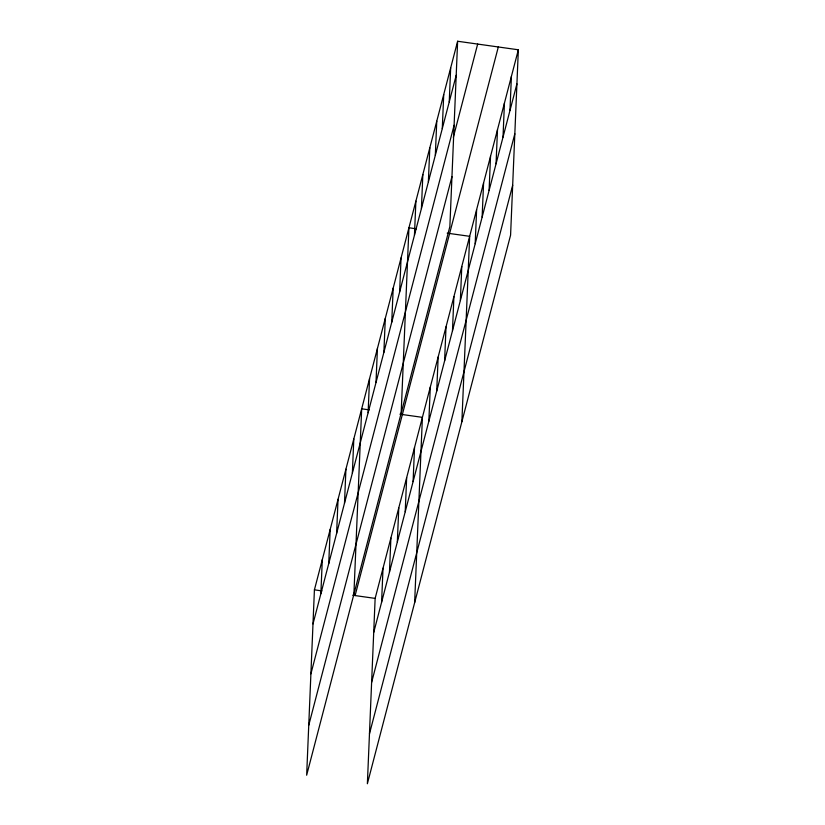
<?xml version="1.0" encoding="UTF-8"?>
<svg xmlns="http://www.w3.org/2000/svg" width="825" height="825" viewBox="0 0 825 825"><rect width="100%" height="100%" fill="white"/><g stroke="black" fill="none" stroke-linecap="round" stroke-linejoin="round"><path stroke-width="1.24" d="M457.627 41.25L314.418 589.844L306.653 775.211L449.862 226.607L457.627 41.25L518.347 49.789L510.582 235.156L367.373 783.75L375.138 598.393L518.347 49.789M320.863 593.742L322.297 559.67M328.742 563.568L330.175 529.495M336.621 533.393L338.044 499.331M344.499 503.219L345.923 469.157M352.368 473.045L353.801 438.983M353.904 594.175L361.68 408.808L369.188 409.87M368.125 412.706L369.548 378.634M376.004 382.532L377.427 348.459M383.883 352.358L385.306 318.295M391.751 322.183L393.185 288.121M381.593 602.281L383.017 568.219M399.63 292.009L401.063 257.947M389.472 572.107L390.895 538.044M401.167 413.139L408.932 227.772L416.45 228.834M397.341 541.932L398.774 507.87M414.459 235.197L415.893 201.125M405.219 511.768L406.653 477.696M421.42 208.55L422.843 174.477M413.098 481.594L414.521 447.521M428.371 181.902L429.804 147.83M414.635 602.714L422.4 417.347L399.929 414.191M435.332 155.255L436.755 121.192M428.845 421.245L430.279 387.183M442.282 128.607L443.716 94.545M436.724 391.071L438.157 357.008M449.243 101.96L450.667 67.898M444.603 360.896L446.026 326.834M452.482 330.722L453.905 296.66M460.36 300.558L461.783 266.485M461.887 421.678L469.662 236.311L447.191 233.155M475.19 243.736L476.613 209.674M482.14 217.088L483.574 183.026M489.101 190.441L490.524 156.379M496.052 163.793L497.485 129.731M503.013 137.146L504.436 103.084M509.963 110.509L511.397 76.436M312.995 623.917L456.194 75.312M310.901 673.839L454.111 125.245M453.317 137.332L477.665 44.065M308.746 725.278L451.945 176.684M355.101 595.567L498.31 46.973M373.715 632.455L516.924 83.861M371.621 682.378L514.831 133.784M369.466 733.827L512.676 185.223M314.418 589.844L321.936 590.906M352.677 595.227L375.138 598.393"/></g></svg>
